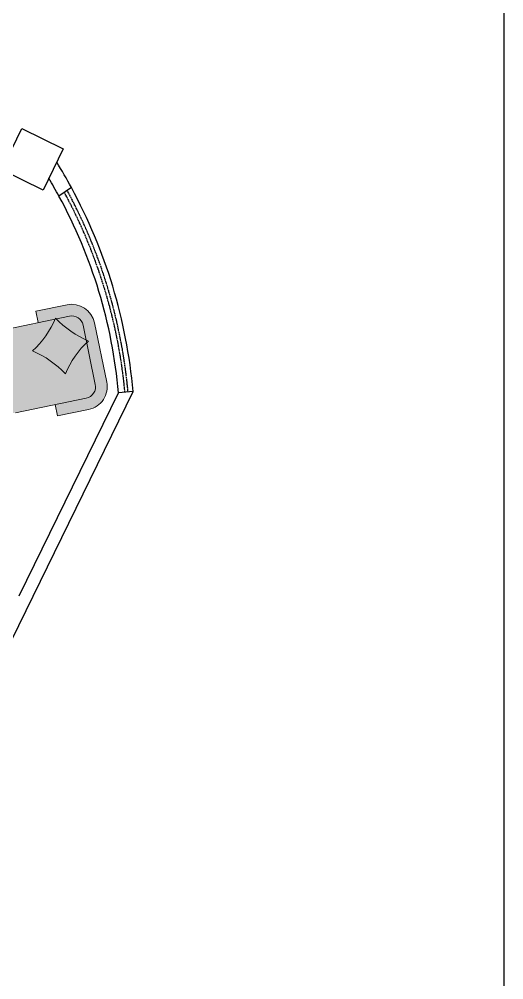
# Model space of a CAD drawing. Header units: millimetres. Extents: x -16811 to 32579, y 147992 to 176118.
# Drawn here: x 20432 to 24122, y 155604 to 162918 of the extents above; entities that cross this region are included whole.
import ezdxf

# ---------------------------------------------------------------- set-up
doc = ezdxf.new("R2010")
doc.units = ezdxf.units.MM
doc.header["$MEASUREMENT"] = 0
doc.linetypes.add('ACAD_ISO02W100', pattern=[15, 12, -3])
doc.layers.add('Column[12345]', color=7, linetype='Continuous', lineweight=25)
doc.layers.add('Furniture[34]', color=7, linetype='Continuous', lineweight=20)
for name, color, linetype in [('Glass[34]', 132, 'ACAD_ISO02W100'), ('Hatching[34]', 7, 'Continuous'), ('Wall[34]', 7, 'Continuous'), ('Window[34]', 8, 'Continuous')]:
    doc.layers.add(name, color=color, linetype=linetype)
doc.layers.add('TEXT.layout', color=7, linetype='Continuous', true_color=0x43484c)

msp = doc.modelspace()

# ---------------------------------------------------------------- hatches: boundary and pattern name
at = {"layer": 'Hatching[34]'}
h = msp.add_hatch(color=254, dxfattribs=at)
h.set_gradient(color1=(249, 237, 210), color2=(245, 227, 183), rotation=180, one_color=1, tint=0.8399999737739563, name='INVCYLINDER')
h.paths.add_polyline_path([(21098.46191146635, 160155.7475833948, -0.4142135623585674), (20960.74456288444, 159946.3681526901), (20723.85101101635, 159897.4587816341), (20705.93549048279, 159984.23297646), (20942.8276695761, 160033.1420640912, 0.4142181959726092), (21011.68771664271, 160137.8320628616), (20918.67714115448, 160588.3307119606, 0.4142135623864652), (20813.98742579683, 160657.1893862543), (20577.09387392958, 160608.2800151979), (20559.1783533979, 160695.0542100112), (20796.07190526475, 160743.9635810668, -0.4140275586847273), (21005.42854475402, 160606.3564455013, -2.573368976952897e-05), (21005.43224343905, 160606.3385834952, -13351.75039959976), (21005.42147349988, 160606.3905688628, -5518.519678135649), (21005.39535181367, 160606.516331192, -0.0003891454062048207), (21005.45133597896, 160606.2462324889)])
h = msp.add_hatch(color=254, dxfattribs=at)
h.set_gradient(color1=(249, 237, 210), color2=(245, 227, 183), rotation=180, one_color=1, tint=0.8399999737739563, name='INVCYLINDER')
h.paths.add_polyline_path([(20813.98742579558, 160657.189386254, -0.41418021655601), (20918.67510088862, 160588.3405911842, -2.846274229492845e-05), (20918.67714115162, 160588.3307119744), (21011.68771664271, 160137.8320628616, -0.4142088906731021), (20942.83042641653, 160033.1426332725), (20405.01127316279, 159922.1041702084, -0.4125948445981972), (20300.42195344358, 159990.4832761146), (20207.31230904598, 160441.4617675219, -0.4133163464255654), (20275.90516931744, 160546.0961777917)])
h = msp.add_hatch(color=9, dxfattribs=at)
h.set_gradient(color1=(208, 197, 154), color2=(213, 203, 165), one_color=1, tint=0.7400000095367432, name='SPHERICAL')
h.paths.add_polyline_path([(20709.28468150279, 160642.1401345557, 0.05529184531379667), (20844.21083508377, 160529.9275944854), (20853.08326273414, 160567.6943084685, -0.04573159410272629), (20736.70301330066, 160654.6647817267), (20684.00944119025, 160667.0439340776, -0.09563456254590488), (20521.06516192082, 160444.4123822479, -0.01658621921886905), (20565.65982108071, 160423.5282957874, 0.0905862432919402)])
h.paths.add_polyline_path([(20736.70301330066, 160654.6647817267, -0.01776506949282523), (20696.0618288644, 160693.970404677, -0.0101344860938489), (20684.00944119025, 160667.0439340776)])
h.paths.add_polyline_path([(20914.3055515053, 160488.654811384, -0.01570564088107651), (20945.61985129354, 160518.9737377337, -0.03288485874239268), (20853.08326273414, 160567.6943084685), (20844.21083508377, 160529.9275944854, 0.02556748833964988)])
h = msp.add_hatch(color=155, dxfattribs=at)
h.set_gradient(color1=(77, 116, 179), color2=(119, 149, 197), one_color=1, tint=0.6200000047683716, name='SPHERICAL')
h.paths.add_polyline_path([(20783.84603698857, 160217.5854451833, -0.1111578846751704), (20958.84270393196, 160467.1434676124, -0.09663509631855084), (20709.28468150279, 160642.1401345557, -0.1058716602091979), (20534.28801455945, 160392.5821121266, -0.1037412278038565)])

# ---------------------------------------------------------------- linework, layer by layer
at = {"layer": 'Column[12345]'}
msp.add_lwpolyline([(20613.23524617497, 161616.8672058347), (20298.83944140817, 161770.6699299376), (20452.64216551092, 162085.0657347044), (20767.03797027771, 161931.2630106016)], close=True, dxfattribs=at)
at = {"layer": 'Furniture[34]'}
for p, q in [((20796.07190526635, 160743.9635810672), (20559.1783533979, 160695.0542100112)), ((20559.1783533979, 160695.0542100112), (20577.0938739297, 160608.2800151973)), ((21011.68771664257, 160137.8320628623), (20918.67711231846, 160588.3308516284)), ((21098.46191146623, 160155.7475833953), (21005.4513359777, 160606.2462324949)), ((20723.85101101635, 159897.4587816341), (20705.93549048281, 159984.23297646)), ((20960.7445628845, 159946.3681526901), (20723.85101101635, 159897.4587816341))]:
    msp.add_line(p, q, dxfattribs=at)
for points in [[(20813.98742579584, 160657.1893862541), (20276.43696557483, 160546.2059731841)], [(20942.82929979976, 160033.1424006704), (20405.01127316279, 159922.1041702084)]]:
    msp.add_lwpolyline(points, dxfattribs=at)
at = {"layer": 'Furniture[34]', "color": 250}
msp.add_lwpolyline([(20958.84270393196, 160467.1434676124, -0.09663509631855083), (20709.28468150279, 160642.1401345557, 0.05561896514989852), (20709.28468150279, 160642.1401345557, -0.1058716602091979), (20534.28801455945, 160392.5821121266, -0.1037412278038565), (20783.84603698857, 160217.5854451833, -0.1111578846751704), (20958.84270393196, 160467.1434676124, -45.05539590031723)], format="xyb", dxfattribs=at)
at = {"layer": 'Furniture[34]'}
for centre, radius, start, end in [((20831.90294632982, 160570.4151914272), 177.2086540011295, 11.66545744636936, 101.6654574297458), ((20831.90294632982, 160570.4151914272), 88.60432700056475, 11.66545744636936, 101.6654574297458), ((20924.91352181902, 160119.9165423285), 88.60432700056475, 281.6654574297459, 11.66545744636936), ((20924.91352181902, 160119.9165423285), 177.2086540011295, 281.6654574297459, 11.66545744636936)]:
    msp.add_arc(centre, radius, start, end, dxfattribs=at)
at = {"layer": 'Glass[34]'}
for centre, start, end in [((17265.22582914456, 159704.5699121231), 5.365736696742648, 28.3625363699797), ((17287.73491271675, 159717.4218388413), 5.210545938314643, 28.39856032747792)]:
    msp.add_arc(centre, 3989.685263772896, start, end, dxfattribs=at)
at = {"layer": 'TEXT.layout', "color": 0, "linetype": 'ByBlock'}
msp.add_lwpolyline([(-15766.97846677288, 176117.9267090073), (24122.14451477169, 176117.9267090073), (24122.14451477169, 148016.5677726612), (-15766.97846677288, 148016.5677726612)], close=True, dxfattribs=at)
at = {"layer": 'Wall[34]'}
for p, q in [((20829.1572875786, 161637.4271530511), (20734.99803603951, 161570.909764946)), ((19473.87546355644, 156351.9081117608), (21299.20447436198, 160083.1540091577)), ((20432.05174895342, 158527.4258056655), (21188.28727037815, 160073.2844810483)), ((21299.20447436198, 160083.1540091577), (21188.28727037815, 160073.2844810483))]:
    msp.add_line(p, q, dxfattribs=at)
for centre, radius, start, end in [((17325.22045113303, 159729.5447797989), 3989.685263772896, 28.56815034482407, 31.76311817476119), ((17378.9045395405, 159737.702626028), 3824.135454115473, 28.64479861013078, 30.98980295542873)]:
    msp.add_arc(centre, radius, start, end, dxfattribs=at)
at = {"layer": 'Window[34]'}
for centre, radius, start, end in [((17325.22045113303, 159729.5447797989), 3989.685263772896, 5.084846268517864, 28.56815034482431), ((17378.9045395405, 159737.702626028), 3824.135454115473, 5.034389488254565, 28.64479861013104)]:
    msp.add_arc(centre, radius, start, end, dxfattribs=at)

doc.saveas('drawing.dxf')
